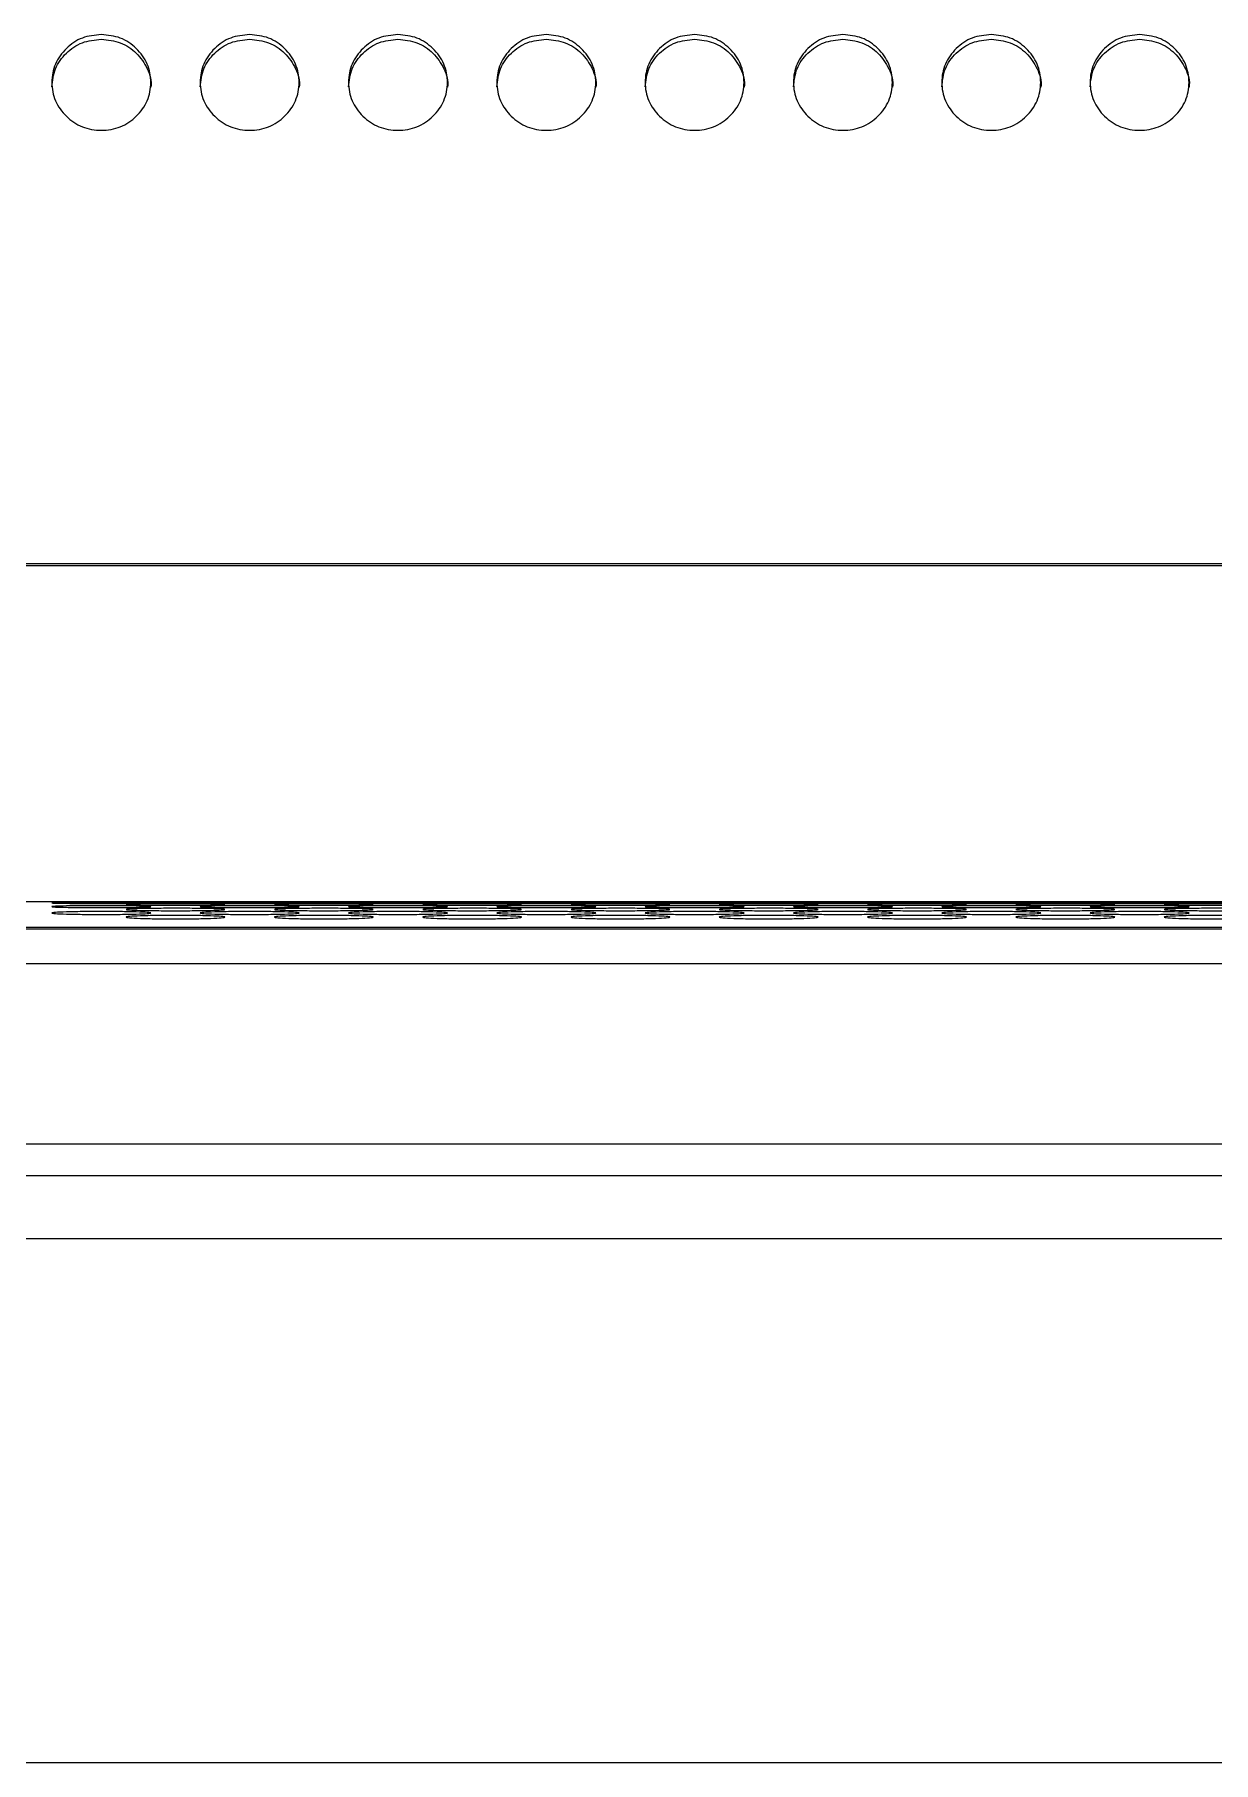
# Model space of a CAD drawing. Header units: millimetres. Extents: x 0.6 to 29.2, y 0.5 to 20.5.
# Drawn here: x 11.152 to 11.788, y 9.992 to 10.925 of the extents above; entities that cross this region are included whole.
import ezdxf

# ---------------------------------------------------------------- set-up
doc = ezdxf.new("R2010")
doc.units = ezdxf.units.MM

msp = doc.modelspace()

# ---------------------------------------------------------------- linework, layer by layer
for p, q in [((10.90135, 10.63898), (13.90135, 10.63898)), ((10.90135, 10.63796), (13.90135, 10.63796)), ((11.16875, 10.45639), (10.90135, 10.45639)), ((11.24875, 10.45639), (11.20728, 10.45639)), ((11.32875, 10.45639), (11.28728, 10.45639)), ((11.40875, 10.45639), (11.36728, 10.45639)), ((11.48875, 10.45639), (11.44728, 10.45639)), ((11.56875, 10.45639), (11.52728, 10.45639)), ((11.64876, 10.45639), (11.60728, 10.45639)), ((11.72875, 10.45639), (11.68728, 10.45639)), ((11.80875, 10.45639), (11.76728, 10.45639)), ((10.90135, 10.44286), (13.90135, 10.44286)), ((10.90135, 10.44195), (13.90135, 10.44195)), ((10.90135, 10.42316), (13.90135, 10.42316)), ((10.90135, 10.32592), (13.90135, 10.32592)), ((10.90135, 10.30873), (13.90135, 10.30873)), ((12.36802, 10.27466), (10.96802, 10.27466)), ((10.69468, 9.99199), (17.58135, 9.99199))]:
    msp.add_line(p, q)
for points, knots in [([(11.18802, 10.92451), (11.19153, 10.92416), (11.19855, 10.92346), (11.20731, 10.91733), (11.21344, 10.90891), (11.2153, 10.8987), (11.21344, 10.8885), (11.20731, 10.88002), (11.19855, 10.87408), (11.18802, 10.87227), (11.17748, 10.87407), (11.16872, 10.88001), (11.16259, 10.88851), (11.16073, 10.8987), (11.16259, 10.90891), (11.16872, 10.91733), (11.17748, 10.92348), (11.18451, 10.92417), (11.18802, 10.92451)], [0, 0, 0, 0, 0.062527, 0.124989, 0.187437, 0.249996, 0.312447, 0.375003, 0.437458, 0.500007, 0.562451, 0.625015, 0.687461, 0.750021, 0.812471, 0.875028, 0.937564, 1, 1, 1, 1]), ([(11.16135, 10.89621), (11.16171, 10.8996), (11.16243, 10.90639), (11.16877, 10.91481), (11.17747, 10.92095), (11.1845, 10.92163), (11.18802, 10.92198)], [0, 0, 0, 0, 0.249422, 0.499743, 0.750043, 1, 1, 1, 1]), ([(11.18802, 10.92198), (11.19152, 10.92163), (11.19853, 10.92093), (11.20739, 10.91479), (11.21316, 10.90642), (11.21528, 10.89949), (11.21468, 10.89617), (11.21468, 10.89616)], [0, 0, 0, 0, 0.25009, 0.499865, 0.749518, 0.999558, 1, 1, 1, 1]), ([(11.26802, 10.92451), (11.27153, 10.92416), (11.27855, 10.92346), (11.28731, 10.91733), (11.29344, 10.90891), (11.2953, 10.8987), (11.29344, 10.8885), (11.28731, 10.88002), (11.27855, 10.87408), (11.26802, 10.87227), (11.25748, 10.87407), (11.24872, 10.88001), (11.24259, 10.88851), (11.24073, 10.8987), (11.24259, 10.90891), (11.24872, 10.91733), (11.25748, 10.92348), (11.26451, 10.92417), (11.26802, 10.92451)], [0, 0, 0, 0, 0.062529, 0.124991, 0.187438, 0.249997, 0.312448, 0.375004, 0.437457, 0.500008, 0.562452, 0.625016, 0.687462, 0.750021, 0.812471, 0.875029, 0.937564, 1, 1, 1, 1]), ([(11.24135, 10.89621), (11.24171, 10.8996), (11.24243, 10.90639), (11.24877, 10.91481), (11.25747, 10.92095), (11.2645, 10.92163), (11.26802, 10.92198)], [0, 0, 0, 0, 0.249422, 0.499743, 0.750043, 1, 1, 1, 1]), ([(11.26802, 10.92198), (11.27152, 10.92163), (11.27853, 10.92093), (11.28739, 10.91479), (11.29316, 10.90642), (11.29528, 10.89949), (11.29468, 10.89617), (11.29468, 10.89616)], [0, 0, 0, 0, 0.250098, 0.499871, 0.749517, 0.999558, 1, 1, 1, 1]), ([(11.34802, 10.92451), (11.35153, 10.92416), (11.35855, 10.92346), (11.36731, 10.91733), (11.37344, 10.90891), (11.3753, 10.8987), (11.37344, 10.8885), (11.36731, 10.88002), (11.35855, 10.87408), (11.34802, 10.87227), (11.33748, 10.87407), (11.32872, 10.88002), (11.32259, 10.88851), (11.32073, 10.8987), (11.32259, 10.90891), (11.32872, 10.91733), (11.33748, 10.92348), (11.34451, 10.92417), (11.34802, 10.92451)], [0, 0, 0, 0, 0.0625293, 0.1249907, 0.1874374, 0.2499961, 0.3124482, 0.3750027, 0.4374555, 0.5000087, 0.5624527, 0.6250146, 0.68746, 0.7500196, 0.8124696, 0.875027, 0.9375641, 1, 1, 1, 1]), ([(11.32135, 10.89621), (11.32171, 10.8996), (11.32243, 10.90639), (11.32877, 10.91481), (11.33747, 10.92095), (11.3445, 10.92163), (11.34802, 10.92198)], [0, 0, 0, 0, 0.249419, 0.499738, 0.750045, 1, 1, 1, 1]), ([(11.34802, 10.92198), (11.35152, 10.92163), (11.35853, 10.92093), (11.3674, 10.91479), (11.37313, 10.90643), (11.37535, 10.89948), (11.37468, 10.89617), (11.37468, 10.89616)], [0, 0, 0, 0, 0.250097, 0.49987, 0.749516, 0.999556, 1, 1, 1, 1]), ([(11.42802, 10.92451), (11.43153, 10.92416), (11.43855, 10.92346), (11.44731, 10.91733), (11.45344, 10.90891), (11.4553, 10.8987), (11.45344, 10.8885), (11.44731, 10.88002), (11.43855, 10.87408), (11.42802, 10.87227), (11.41748, 10.87407), (11.40872, 10.88001), (11.40259, 10.88851), (11.40073, 10.8987), (11.40259, 10.90891), (11.40872, 10.91733), (11.41748, 10.92348), (11.42451, 10.92417), (11.42802, 10.92451)], [0, 0, 0, 0, 0.062527, 0.124989, 0.187436, 0.249994, 0.312446, 0.375002, 0.437455, 0.500006, 0.56245, 0.625015, 0.687459, 0.750019, 0.812469, 0.875026, 0.937562, 1, 1, 1, 1]), ([(11.40135, 10.89621), (11.40171, 10.8996), (11.40243, 10.90639), (11.40877, 10.91481), (11.41747, 10.92095), (11.4245, 10.92163), (11.42802, 10.92198)], [0, 0, 0, 0, 0.24942, 0.499738, 0.750036, 1, 1, 1, 1]), ([(11.42802, 10.92198), (11.43152, 10.92163), (11.43853, 10.92093), (11.44739, 10.91479), (11.45316, 10.90642), (11.45528, 10.89949), (11.45468, 10.89617), (11.45468, 10.89616)], [0, 0, 0, 0, 0.250091, 0.499867, 0.749515, 0.999558, 1, 1, 1, 1]), ([(11.50802, 10.92451), (11.51153, 10.92416), (11.51855, 10.92346), (11.52731, 10.91733), (11.53344, 10.90891), (11.5353, 10.8987), (11.53344, 10.8885), (11.52731, 10.88002), (11.51855, 10.87408), (11.50802, 10.87227), (11.49748, 10.87407), (11.48872, 10.88001), (11.48259, 10.88851), (11.48073, 10.8987), (11.48259, 10.90891), (11.48872, 10.91733), (11.49748, 10.92348), (11.50451, 10.92417), (11.50802, 10.92451)], [0, 0, 0, 0, 0.0625293, 0.1249908, 0.1874377, 0.2499964, 0.3124486, 0.3750031, 0.4374561, 0.5000069, 0.5624511, 0.625015, 0.6874605, 0.7500198, 0.8124694, 0.8750268, 0.937564, 1, 1, 1, 1]), ([(11.48135, 10.89621), (11.48171, 10.8996), (11.48243, 10.90639), (11.48877, 10.91481), (11.49747, 10.92095), (11.5045, 10.92163), (11.50802, 10.92198)], [0, 0, 0, 0, 0.249419, 0.499738, 0.750045, 1, 1, 1, 1]), ([(11.50802, 10.92198), (11.51152, 10.92163), (11.51853, 10.92093), (11.52739, 10.91479), (11.53313, 10.90643), (11.53535, 10.89948), (11.53468, 10.89617), (11.53468, 10.89616)], [0, 0, 0, 0, 0.250097, 0.49987, 0.749516, 0.999556, 1, 1, 1, 1]), ([(11.58802, 10.92451), (11.59153, 10.92416), (11.59855, 10.92346), (11.60731, 10.91733), (11.61344, 10.90891), (11.6153, 10.8987), (11.61344, 10.8885), (11.60731, 10.88002), (11.59855, 10.87408), (11.58802, 10.87227), (11.57748, 10.87407), (11.56872, 10.88001), (11.56259, 10.88851), (11.56073, 10.8987), (11.56259, 10.90891), (11.56872, 10.91733), (11.57748, 10.92348), (11.58451, 10.92417), (11.58802, 10.92451)], [0, 0, 0, 0, 0.062527, 0.124989, 0.187435, 0.249995, 0.312447, 0.375003, 0.437454, 0.500007, 0.562451, 0.625015, 0.687459, 0.750019, 0.812469, 0.875026, 0.937562, 1, 1, 1, 1]), ([(11.56135, 10.89621), (11.56171, 10.8996), (11.56243, 10.90639), (11.56877, 10.91481), (11.57747, 10.92095), (11.5845, 10.92163), (11.58802, 10.92198)], [0, 0, 0, 0, 0.24942, 0.499738, 0.750036, 1, 1, 1, 1]), ([(11.58802, 10.92198), (11.59152, 10.92163), (11.59853, 10.92093), (11.60739, 10.91479), (11.61313, 10.90643), (11.61535, 10.89948), (11.61468, 10.89617), (11.61468, 10.89616)], [0, 0, 0, 0, 0.2500898, 0.4998648, 0.7495124, 0.9995559, 1, 1, 1, 1]), ([(11.66802, 10.92451), (11.67153, 10.92416), (11.67855, 10.92346), (11.68731, 10.91733), (11.69344, 10.90891), (11.6953, 10.8987), (11.69344, 10.8885), (11.68731, 10.88002), (11.67855, 10.87408), (11.66802, 10.87227), (11.65748, 10.87407), (11.64872, 10.88001), (11.64259, 10.88851), (11.64073, 10.8987), (11.64259, 10.90891), (11.64872, 10.91733), (11.65748, 10.92348), (11.66451, 10.92417), (11.66802, 10.92451)], [0, 0, 0, 0, 0.062529, 0.124991, 0.187438, 0.249997, 0.312449, 0.375005, 0.437458, 0.500009, 0.562453, 0.625017, 0.687461, 0.750021, 0.812471, 0.875029, 0.937564, 1, 1, 1, 1]), ([(11.64135, 10.89621), (11.64171, 10.8996), (11.64243, 10.90639), (11.64877, 10.91481), (11.65747, 10.92095), (11.6645, 10.92163), (11.66802, 10.92198)], [0, 0, 0, 0, 0.249422, 0.499743, 0.750043, 1, 1, 1, 1]), ([(11.66802, 10.92198), (11.67152, 10.92163), (11.67853, 10.92093), (11.68739, 10.91479), (11.69313, 10.90643), (11.69535, 10.89948), (11.69468, 10.89617), (11.69468, 10.89616)], [0, 0, 0, 0, 0.250097, 0.49987, 0.749516, 0.999556, 1, 1, 1, 1]), ([(11.74802, 10.92451), (11.75153, 10.92416), (11.75855, 10.92346), (11.76731, 10.91733), (11.77344, 10.90891), (11.7753, 10.8987), (11.77344, 10.8885), (11.76731, 10.88002), (11.75855, 10.87408), (11.74802, 10.87227), (11.73748, 10.87407), (11.72872, 10.88002), (11.72259, 10.88851), (11.72073, 10.8987), (11.72259, 10.90891), (11.72872, 10.91733), (11.73748, 10.92348), (11.74451, 10.92417), (11.74802, 10.92451)], [0, 0, 0, 0, 0.062529, 0.124991, 0.187436, 0.249996, 0.312448, 0.375004, 0.437455, 0.500008, 0.562452, 0.625014, 0.68746, 0.750019, 0.812469, 0.875027, 0.937564, 1, 1, 1, 1]), ([(11.72135, 10.89621), (11.72171, 10.8996), (11.72243, 10.90639), (11.72877, 10.91481), (11.73747, 10.92095), (11.7445, 10.92163), (11.74802, 10.92198)], [0, 0, 0, 0, 0.249419, 0.499738, 0.750045, 1, 1, 1, 1]), ([(11.74802, 10.92198), (11.75152, 10.92163), (11.75853, 10.92093), (11.7674, 10.91479), (11.77313, 10.90643), (11.77535, 10.89948), (11.77468, 10.89617), (11.77468, 10.89616)], [0, 0, 0, 0, 0.250098, 0.499872, 0.749513, 0.999556, 1, 1, 1, 1]), ([(11.18802, 10.45606), (11.19152, 10.45606), (11.19855, 10.45605), (11.20731, 10.45601), (11.21344, 10.45594), (11.2153, 10.45585), (11.21344, 10.45575), (11.20731, 10.45566), (11.19855, 10.45559), (11.18801, 10.45557), (11.17748, 10.45559), (11.16872, 10.45566), (11.16259, 10.45575), (11.16073, 10.45585), (11.16259, 10.45594), (11.16872, 10.45601), (11.17748, 10.45605), (11.1845, 10.45606), (11.18802, 10.45606)], [0, 0, 0, 0, 0.062436, 0.124971, 0.187529, 0.24998, 0.312539, 0.374984, 0.437549, 0.499993, 0.562542, 0.624997, 0.687553, 0.750004, 0.812563, 0.875011, 0.937473, 1, 1, 1, 1]), ([(11.18802, 10.45436), (11.19152, 10.45436), (11.19855, 10.45434), (11.20731, 10.45423), (11.21344, 10.45407), (11.2153, 10.45387), (11.21344, 10.45366), (11.20731, 10.45348), (11.19855, 10.45335), (11.18801, 10.45331), (11.17748, 10.45335), (11.16872, 10.45348), (11.16259, 10.45366), (11.16073, 10.45387), (11.16259, 10.45407), (11.16872, 10.45423), (11.17748, 10.45434), (11.1845, 10.45436), (11.18802, 10.45436)], [0, 0, 0, 0, 0.062436, 0.124971, 0.187529, 0.24998, 0.312539, 0.374984, 0.437549, 0.499993, 0.562542, 0.624997, 0.687553, 0.750004, 0.812563, 0.875011, 0.937473, 1, 1, 1, 1]), ([(11.20728, 10.45639), (11.20715, 10.45639), (11.20509, 10.45639), (11.19835, 10.45639), (11.18801, 10.45639), (11.17769, 10.45639), (11.17094, 10.45639), (11.16889, 10.45639), (11.16875, 10.45639)], [0, 0, 0, 0, 0.016563, 0.258477, 0.499927, 0.74178, 0.983272, 1, 1, 1, 1]), ([(11.22802, 10.45637), (11.23152, 10.45637), (11.23855, 10.45636), (11.24731, 10.45635), (11.25344, 10.45633), (11.2553, 10.45629), (11.25344, 10.45625), (11.24731, 10.4562), (11.23855, 10.45617), (11.22801, 10.45616), (11.21748, 10.45617), (11.20872, 10.4562), (11.20259, 10.45625), (11.20073, 10.45629), (11.20259, 10.45633), (11.20872, 10.45635), (11.21748, 10.45636), (11.2245, 10.45637), (11.22802, 10.45637)], [0, 0, 0, 0, 0.062436, 0.124971, 0.1875286, 0.2499786, 0.312539, 0.3749817, 0.4375457, 0.4999899, 0.562543, 0.6249942, 0.68755, 0.750002, 0.8125613, 0.8750067, 0.9374683, 1, 1, 1, 1]), ([(11.22802, 10.45539), (11.23152, 10.45539), (11.23855, 10.45538), (11.24731, 10.4553), (11.25344, 10.45519), (11.2553, 10.45504), (11.25344, 10.45489), (11.24731, 10.45475), (11.23855, 10.45465), (11.22801, 10.45462), (11.21748, 10.45465), (11.20872, 10.45475), (11.20259, 10.45489), (11.20073, 10.45504), (11.20259, 10.45519), (11.20872, 10.4553), (11.21748, 10.45538), (11.2245, 10.45539), (11.22802, 10.45539)], [0, 0, 0, 0, 0.062436, 0.124971, 0.187528, 0.249979, 0.312539, 0.374982, 0.437546, 0.49999, 0.562543, 0.624994, 0.68755, 0.750002, 0.812561, 0.875007, 0.937468, 1, 1, 1, 1]), ([(11.26802, 10.45606), (11.27152, 10.45606), (11.27855, 10.45605), (11.28731, 10.45601), (11.29344, 10.45594), (11.2953, 10.45585), (11.29344, 10.45575), (11.28731, 10.45566), (11.27855, 10.45559), (11.26801, 10.45557), (11.25748, 10.45559), (11.24872, 10.45566), (11.24259, 10.45575), (11.24073, 10.45585), (11.24259, 10.45594), (11.24872, 10.45601), (11.25748, 10.45605), (11.2645, 10.45606), (11.26802, 10.45606)], [0, 0, 0, 0, 0.062438, 0.124974, 0.187531, 0.249981, 0.312541, 0.374985, 0.437549, 0.499991, 0.562544, 0.625, 0.687553, 0.750005, 0.812563, 0.875011, 0.937473, 1, 1, 1, 1]), ([(11.26802, 10.45436), (11.27152, 10.45436), (11.27855, 10.45434), (11.28731, 10.45423), (11.29344, 10.45407), (11.2953, 10.45387), (11.29344, 10.45366), (11.28731, 10.45348), (11.27855, 10.45335), (11.26801, 10.45331), (11.25748, 10.45335), (11.24872, 10.45348), (11.24259, 10.45366), (11.24073, 10.45387), (11.24259, 10.45407), (11.24872, 10.45423), (11.25748, 10.45434), (11.2645, 10.45436), (11.26802, 10.45436)], [0, 0, 0, 0, 0.062438, 0.124973, 0.187531, 0.249981, 0.312541, 0.374985, 0.437549, 0.499991, 0.562544, 0.624999, 0.687552, 0.750005, 0.812563, 0.875011, 0.937473, 1, 1, 1, 1]), ([(11.28728, 10.45639), (11.28715, 10.45639), (11.28509, 10.45639), (11.27835, 10.45639), (11.26801, 10.45639), (11.25769, 10.45639), (11.25094, 10.45639), (11.24889, 10.45639), (11.24875, 10.45639)], [0, 0, 0, 0, 0.016563, 0.258475, 0.499913, 0.741782, 0.983273, 1, 1, 1, 1]), ([(11.30802, 10.45637), (11.31152, 10.45637), (11.31855, 10.45636), (11.32731, 10.45635), (11.33344, 10.45633), (11.3353, 10.45629), (11.33344, 10.45625), (11.32731, 10.4562), (11.31855, 10.45617), (11.30801, 10.45616), (11.29748, 10.45617), (11.28872, 10.4562), (11.28259, 10.45625), (11.28073, 10.45629), (11.28259, 10.45633), (11.28872, 10.45635), (11.29748, 10.45636), (11.3045, 10.45637), (11.30802, 10.45637)], [0, 0, 0, 0, 0.062436, 0.124973, 0.18753, 0.24998, 0.312539, 0.374985, 0.437549, 0.499993, 0.562543, 0.624997, 0.687552, 0.750004, 0.812562, 0.875009, 0.937471, 1, 1, 1, 1]), ([(11.30802, 10.45539), (11.31152, 10.45539), (11.31855, 10.45538), (11.32731, 10.4553), (11.33344, 10.45519), (11.3353, 10.45504), (11.33344, 10.45489), (11.32731, 10.45475), (11.31855, 10.45465), (11.30801, 10.45462), (11.29748, 10.45465), (11.28872, 10.45475), (11.28259, 10.45489), (11.28073, 10.45504), (11.28259, 10.45519), (11.28872, 10.4553), (11.29748, 10.45538), (11.3045, 10.45539), (11.30802, 10.45539)], [0, 0, 0, 0, 0.0624359, 0.1249729, 0.1875302, 0.2499802, 0.3125393, 0.3749847, 0.4375485, 0.4999926, 0.5625434, 0.6249965, 0.6875522, 0.7500038, 0.8125624, 0.8750092, 0.9374707, 1, 1, 1, 1]), ([(11.34802, 10.45606), (11.35152, 10.45606), (11.35855, 10.45605), (11.36731, 10.45601), (11.37344, 10.45594), (11.3753, 10.45585), (11.37344, 10.45575), (11.36731, 10.45566), (11.35855, 10.45559), (11.34801, 10.45557), (11.33748, 10.45559), (11.32872, 10.45566), (11.32259, 10.45575), (11.32073, 10.45585), (11.32259, 10.45594), (11.32872, 10.45601), (11.33748, 10.45605), (11.3445, 10.45606), (11.34802, 10.45606)], [0, 0, 0, 0, 0.062436, 0.124973, 0.18753, 0.249981, 0.312541, 0.374986, 0.437548, 0.499992, 0.562546, 0.624997, 0.687552, 0.750005, 0.812564, 0.875009, 0.937473, 1, 1, 1, 1]), ([(11.34802, 10.45436), (11.35152, 10.45436), (11.35855, 10.45434), (11.36731, 10.45423), (11.37344, 10.45407), (11.3753, 10.45387), (11.37344, 10.45366), (11.36731, 10.45348), (11.35855, 10.45335), (11.34801, 10.45331), (11.33748, 10.45335), (11.32872, 10.45348), (11.32259, 10.45366), (11.32073, 10.45387), (11.32259, 10.45407), (11.32872, 10.45423), (11.33748, 10.45434), (11.3445, 10.45436), (11.34802, 10.45436)], [0, 0, 0, 0, 0.062436, 0.124973, 0.187531, 0.249981, 0.312541, 0.374986, 0.437548, 0.499992, 0.562546, 0.624996, 0.687552, 0.750005, 0.812564, 0.875009, 0.937473, 1, 1, 1, 1]), ([(11.36728, 10.45639), (11.36715, 10.45639), (11.36509, 10.45639), (11.35835, 10.45639), (11.34801, 10.45639), (11.33769, 10.45639), (11.33094, 10.45639), (11.32889, 10.45639), (11.32875, 10.45639)], [0, 0, 0, 0, 0.016563, 0.258469, 0.499919, 0.74179, 0.983267, 1, 1, 1, 1]), ([(11.38802, 10.45637), (11.39152, 10.45637), (11.39855, 10.45636), (11.40731, 10.45635), (11.41344, 10.45633), (11.4153, 10.45629), (11.41344, 10.45625), (11.40731, 10.4562), (11.39855, 10.45617), (11.38801, 10.45616), (11.37748, 10.45617), (11.36872, 10.4562), (11.36259, 10.45625), (11.36073, 10.45629), (11.36259, 10.45633), (11.36872, 10.45635), (11.37748, 10.45636), (11.3845, 10.45637), (11.38802, 10.45637)], [0, 0, 0, 0, 0.062438, 0.124974, 0.187531, 0.249981, 0.312541, 0.374985, 0.43755, 0.499994, 0.562545, 0.624998, 0.687554, 0.750005, 0.812564, 0.875011, 0.937473, 1, 1, 1, 1]), ([(11.38802, 10.45539), (11.39152, 10.45539), (11.39855, 10.45538), (11.40731, 10.4553), (11.41344, 10.45519), (11.4153, 10.45504), (11.41344, 10.45489), (11.40731, 10.45475), (11.39855, 10.45465), (11.38801, 10.45462), (11.37748, 10.45465), (11.36872, 10.45475), (11.36259, 10.45489), (11.36073, 10.45504), (11.36259, 10.45519), (11.36872, 10.4553), (11.37748, 10.45538), (11.3845, 10.45539), (11.38802, 10.45539)], [0, 0, 0, 0, 0.062438, 0.124974, 0.187531, 0.249982, 0.312541, 0.374986, 0.43755, 0.499994, 0.562545, 0.624998, 0.687554, 0.750005, 0.812564, 0.875011, 0.937473, 1, 1, 1, 1]), ([(11.42802, 10.45606), (11.43152, 10.45606), (11.43855, 10.45605), (11.44731, 10.45601), (11.45344, 10.45594), (11.4553, 10.45585), (11.45344, 10.45575), (11.44731, 10.45566), (11.43855, 10.45559), (11.42801, 10.45557), (11.41748, 10.45559), (11.40872, 10.45566), (11.40259, 10.45575), (11.40073, 10.45585), (11.40259, 10.45594), (11.40872, 10.45601), (11.41748, 10.45605), (11.4245, 10.45606), (11.42802, 10.45606)], [0, 0, 0, 0, 0.062436, 0.124971, 0.187529, 0.249979, 0.312539, 0.374983, 0.437547, 0.499991, 0.562542, 0.624996, 0.687551, 0.750003, 0.812562, 0.875009, 0.937471, 1, 1, 1, 1]), ([(11.42802, 10.45436), (11.43152, 10.45436), (11.43855, 10.45434), (11.44731, 10.45423), (11.45344, 10.45407), (11.4553, 10.45387), (11.45344, 10.45366), (11.44731, 10.45348), (11.43855, 10.45335), (11.42801, 10.45331), (11.41748, 10.45335), (11.40872, 10.45348), (11.40259, 10.45366), (11.40073, 10.45387), (11.40259, 10.45407), (11.40872, 10.45423), (11.41748, 10.45434), (11.4245, 10.45436), (11.42802, 10.45436)], [0, 0, 0, 0, 0.062436, 0.124971, 0.187529, 0.249979, 0.312539, 0.374983, 0.437547, 0.499991, 0.562542, 0.624995, 0.687551, 0.750003, 0.812562, 0.875009, 0.937471, 1, 1, 1, 1]), ([(11.44728, 10.45639), (11.44715, 10.45639), (11.44509, 10.45639), (11.43835, 10.45639), (11.42801, 10.45639), (11.41769, 10.45639), (11.41094, 10.45639), (11.40889, 10.45639), (11.40875, 10.45639)], [0, 0, 0, 0, 0.016563, 0.258477, 0.499926, 0.741788, 0.983272, 1, 1, 1, 1]), ([(11.46802, 10.45637), (11.47152, 10.45637), (11.47855, 10.45636), (11.48731, 10.45635), (11.49344, 10.45633), (11.4953, 10.45629), (11.49344, 10.45625), (11.48731, 10.4562), (11.47855, 10.45617), (11.46801, 10.45616), (11.45748, 10.45617), (11.44872, 10.4562), (11.44259, 10.45625), (11.44073, 10.45629), (11.44259, 10.45633), (11.44872, 10.45635), (11.45748, 10.45636), (11.4645, 10.45637), (11.46802, 10.45637)], [0, 0, 0, 0, 0.062436, 0.124973, 0.187531, 0.24998, 0.31254, 0.374985, 0.437549, 0.499991, 0.562544, 0.624997, 0.687551, 0.750003, 0.812562, 0.875009, 0.937471, 1, 1, 1, 1]), ([(11.46802, 10.45539), (11.47152, 10.45539), (11.47855, 10.45538), (11.48731, 10.4553), (11.49344, 10.45519), (11.4953, 10.45504), (11.49344, 10.45489), (11.48731, 10.45475), (11.47855, 10.45465), (11.46801, 10.45462), (11.45748, 10.45465), (11.44872, 10.45475), (11.44259, 10.45489), (11.44073, 10.45504), (11.44259, 10.45519), (11.44872, 10.4553), (11.45748, 10.45538), (11.4645, 10.45539), (11.46802, 10.45539)], [0, 0, 0, 0, 0.062436, 0.124973, 0.18753, 0.24998, 0.31254, 0.374985, 0.437549, 0.499991, 0.562544, 0.624997, 0.687552, 0.750004, 0.812562, 0.875009, 0.937471, 1, 1, 1, 1]), ([(11.50802, 10.45606), (11.51152, 10.45606), (11.51855, 10.45605), (11.52731, 10.45601), (11.53344, 10.45594), (11.5353, 10.45585), (11.53344, 10.45575), (11.52731, 10.45566), (11.51855, 10.45559), (11.50801, 10.45557), (11.49748, 10.45559), (11.48872, 10.45566), (11.48259, 10.45575), (11.48073, 10.45585), (11.48259, 10.45594), (11.48872, 10.45601), (11.49748, 10.45605), (11.5045, 10.45606), (11.50802, 10.45606)], [0, 0, 0, 0, 0.062438, 0.124973, 0.187531, 0.249981, 0.312541, 0.374985, 0.437549, 0.499993, 0.562546, 0.624998, 0.687553, 0.750005, 0.812564, 0.875011, 0.937473, 1, 1, 1, 1]), ([(11.50802, 10.45436), (11.51152, 10.45436), (11.51855, 10.45434), (11.52731, 10.45423), (11.53344, 10.45407), (11.5353, 10.45387), (11.53344, 10.45366), (11.52731, 10.45348), (11.51855, 10.45335), (11.50801, 10.45331), (11.49748, 10.45335), (11.48872, 10.45348), (11.48259, 10.45366), (11.48073, 10.45387), (11.48259, 10.45407), (11.48872, 10.45423), (11.49748, 10.45434), (11.5045, 10.45436), (11.50802, 10.45436)], [0, 0, 0, 0, 0.062438, 0.124973, 0.187531, 0.249981, 0.312541, 0.374985, 0.437549, 0.499993, 0.562546, 0.624997, 0.687553, 0.750005, 0.812565, 0.875011, 0.937473, 1, 1, 1, 1]), ([(11.52728, 10.45639), (11.52715, 10.45639), (11.52509, 10.45639), (11.51835, 10.45639), (11.50801, 10.45639), (11.49769, 10.45639), (11.49094, 10.45639), (11.48889, 10.45639), (11.48875, 10.45639)], [0, 0, 0, 0, 0.016563, 0.258475, 0.499923, 0.741792, 0.983267, 1, 1, 1, 1]), ([(11.54802, 10.45637), (11.55152, 10.45637), (11.55855, 10.45636), (11.56731, 10.45635), (11.57344, 10.45633), (11.5753, 10.45629), (11.57344, 10.45625), (11.56731, 10.4562), (11.55855, 10.45617), (11.54801, 10.45616), (11.53748, 10.45617), (11.52872, 10.4562), (11.52259, 10.45625), (11.52073, 10.45629), (11.52259, 10.45633), (11.52872, 10.45635), (11.53748, 10.45636), (11.5445, 10.45637), (11.54802, 10.45637)], [0, 0, 0, 0, 0.062436, 0.124971, 0.187529, 0.249979, 0.312539, 0.374983, 0.437547, 0.499991, 0.562542, 0.624996, 0.687551, 0.750003, 0.812562, 0.875009, 0.937471, 1, 1, 1, 1]), ([(11.54802, 10.45539), (11.55152, 10.45539), (11.55855, 10.45538), (11.56731, 10.4553), (11.57344, 10.45519), (11.5753, 10.45504), (11.57344, 10.45489), (11.56731, 10.45475), (11.55855, 10.45465), (11.54801, 10.45462), (11.53748, 10.45465), (11.52872, 10.45475), (11.52259, 10.45489), (11.52073, 10.45504), (11.52259, 10.45519), (11.52872, 10.4553), (11.53748, 10.45538), (11.5445, 10.45539), (11.54802, 10.45539)], [0, 0, 0, 0, 0.062436, 0.124971, 0.187529, 0.249979, 0.312539, 0.374983, 0.437547, 0.499991, 0.562542, 0.624996, 0.687551, 0.750003, 0.812562, 0.875009, 0.937471, 1, 1, 1, 1]), ([(11.58802, 10.45606), (11.59152, 10.45606), (11.59855, 10.45605), (11.60731, 10.45601), (11.61344, 10.45594), (11.6153, 10.45585), (11.61344, 10.45575), (11.60731, 10.45566), (11.59855, 10.45559), (11.58801, 10.45557), (11.57748, 10.45559), (11.56872, 10.45566), (11.56259, 10.45575), (11.56073, 10.45585), (11.56259, 10.45594), (11.56872, 10.45601), (11.57748, 10.45605), (11.5845, 10.45606), (11.58802, 10.45606)], [0, 0, 0, 0, 0.062436, 0.124973, 0.18753, 0.24998, 0.31254, 0.374985, 0.437549, 0.499993, 0.562544, 0.624997, 0.687551, 0.750003, 0.812562, 0.875009, 0.937471, 1, 1, 1, 1]), ([(11.58802, 10.45436), (11.59152, 10.45436), (11.59855, 10.45434), (11.60731, 10.45423), (11.61344, 10.45407), (11.6153, 10.45387), (11.61344, 10.45366), (11.60731, 10.45348), (11.59855, 10.45335), (11.58801, 10.45331), (11.57748, 10.45335), (11.56872, 10.45348), (11.56259, 10.45366), (11.56073, 10.45387), (11.56259, 10.45407), (11.56872, 10.45423), (11.57748, 10.45434), (11.5845, 10.45436), (11.58802, 10.45436)], [0, 0, 0, 0, 0.062436, 0.124973, 0.18753, 0.24998, 0.31254, 0.374985, 0.437549, 0.499993, 0.562544, 0.624997, 0.687551, 0.750003, 0.812562, 0.875009, 0.937471, 1, 1, 1, 1]), ([(11.60728, 10.45639), (11.60715, 10.45639), (11.60509, 10.45639), (11.59835, 10.45639), (11.58801, 10.45639), (11.57769, 10.45639), (11.57094, 10.45639), (11.56889, 10.45639), (11.56875, 10.45639)], [0, 0, 0, 0, 0.016563, 0.258477, 0.499926, 0.741788, 0.983272, 1, 1, 1, 1]), ([(11.62802, 10.45637), (11.63152, 10.45637), (11.63855, 10.45636), (11.64731, 10.45635), (11.65344, 10.45633), (11.6553, 10.45629), (11.65344, 10.45625), (11.64731, 10.4562), (11.63855, 10.45617), (11.62801, 10.45616), (11.61748, 10.45617), (11.60872, 10.4562), (11.60259, 10.45625), (11.60073, 10.45629), (11.60259, 10.45633), (11.60872, 10.45635), (11.61748, 10.45636), (11.6245, 10.45637), (11.62802, 10.45637)], [0, 0, 0, 0, 0.062436, 0.124973, 0.187531, 0.249981, 0.312541, 0.374986, 0.437548, 0.499992, 0.562546, 0.624997, 0.687553, 0.750005, 0.812564, 0.875009, 0.937473, 1, 1, 1, 1]), ([(11.62802, 10.45539), (11.63152, 10.45539), (11.63855, 10.45538), (11.64731, 10.4553), (11.65344, 10.45519), (11.6553, 10.45504), (11.65344, 10.45489), (11.64731, 10.45475), (11.63855, 10.45465), (11.62801, 10.45462), (11.61748, 10.45465), (11.60872, 10.45475), (11.60259, 10.45489), (11.60073, 10.45504), (11.60259, 10.45519), (11.60872, 10.4553), (11.61748, 10.45538), (11.6245, 10.45539), (11.62802, 10.45539)], [0, 0, 0, 0, 0.062436, 0.124973, 0.18753, 0.249981, 0.312541, 0.374986, 0.437548, 0.499992, 0.562545, 0.624997, 0.687553, 0.750005, 0.812564, 0.875009, 0.937473, 1, 1, 1, 1]), ([(11.66802, 10.45606), (11.67152, 10.45606), (11.67855, 10.45605), (11.68731, 10.45601), (11.69344, 10.45594), (11.6953, 10.45585), (11.69344, 10.45575), (11.68731, 10.45566), (11.67855, 10.45559), (11.66801, 10.45557), (11.65748, 10.45559), (11.64872, 10.45566), (11.64259, 10.45575), (11.64073, 10.45585), (11.64259, 10.45594), (11.64872, 10.45601), (11.65748, 10.45605), (11.6645, 10.45606), (11.66802, 10.45606)], [0, 0, 0, 0, 0.062438, 0.124974, 0.187531, 0.249982, 0.312541, 0.374985, 0.43755, 0.499994, 0.562545, 0.624998, 0.687554, 0.750005, 0.812564, 0.875011, 0.937473, 1, 1, 1, 1]), ([(11.66802, 10.45436), (11.67152, 10.45436), (11.67855, 10.45434), (11.68731, 10.45423), (11.69344, 10.45407), (11.6953, 10.45387), (11.69344, 10.45366), (11.68731, 10.45348), (11.67855, 10.45335), (11.66801, 10.45331), (11.65748, 10.45335), (11.64872, 10.45348), (11.64259, 10.45366), (11.64073, 10.45387), (11.64259, 10.45407), (11.64872, 10.45423), (11.65748, 10.45434), (11.6645, 10.45436), (11.66802, 10.45436)], [0, 0, 0, 0, 0.062438, 0.124974, 0.187531, 0.249982, 0.312541, 0.374985, 0.43755, 0.499994, 0.562545, 0.624998, 0.687554, 0.750005, 0.812564, 0.875011, 0.937473, 1, 1, 1, 1]), ([(11.68728, 10.45639), (11.68715, 10.45639), (11.68509, 10.45639), (11.67835, 10.45639), (11.66801, 10.45639), (11.65769, 10.45639), (11.65094, 10.45639), (11.64889, 10.45639), (11.64876, 10.45639)], [0, 0, 0, 0, 0.016563, 0.258477, 0.499926, 0.741788, 0.983272, 1, 1, 1, 1]), ([(11.70802, 10.45637), (11.71152, 10.45637), (11.71855, 10.45636), (11.72731, 10.45635), (11.73344, 10.45633), (11.7353, 10.45629), (11.73344, 10.45625), (11.72731, 10.4562), (11.71855, 10.45617), (11.70801, 10.45616), (11.69748, 10.45617), (11.68872, 10.4562), (11.68259, 10.45625), (11.68073, 10.45629), (11.68259, 10.45633), (11.68872, 10.45635), (11.69748, 10.45636), (11.7045, 10.45637), (11.70802, 10.45637)], [0, 0, 0, 0, 0.062436, 0.124971, 0.18753, 0.24998, 0.31254, 0.374984, 0.437548, 0.499992, 0.562543, 0.624996, 0.687552, 0.750003, 0.812562, 0.875009, 0.937471, 1, 1, 1, 1]), ([(11.70802, 10.45539), (11.71152, 10.45539), (11.71855, 10.45538), (11.72731, 10.4553), (11.73344, 10.45519), (11.7353, 10.45504), (11.73344, 10.45489), (11.72731, 10.45475), (11.71855, 10.45465), (11.70801, 10.45462), (11.69748, 10.45465), (11.68872, 10.45475), (11.68259, 10.45489), (11.68073, 10.45504), (11.68259, 10.45519), (11.68872, 10.4553), (11.69748, 10.45538), (11.7045, 10.45539), (11.70802, 10.45539)], [0, 0, 0, 0, 0.062436, 0.124971, 0.18753, 0.24998, 0.31254, 0.374984, 0.437548, 0.499992, 0.562543, 0.624996, 0.687552, 0.750003, 0.812562, 0.875009, 0.937471, 1, 1, 1, 1]), ([(11.74802, 10.45606), (11.75152, 10.45606), (11.75855, 10.45605), (11.76731, 10.45601), (11.77344, 10.45594), (11.7753, 10.45585), (11.77344, 10.45575), (11.76731, 10.45566), (11.75855, 10.45559), (11.74801, 10.45557), (11.73748, 10.45559), (11.72872, 10.45566), (11.72259, 10.45575), (11.72073, 10.45585), (11.72259, 10.45594), (11.72872, 10.45601), (11.73748, 10.45605), (11.7445, 10.45606), (11.74802, 10.45606)], [0, 0, 0, 0, 0.062436, 0.1249731, 0.1875304, 0.2499809, 0.3125406, 0.3749859, 0.437548, 0.4999921, 0.5625454, 0.6249965, 0.6875522, 0.7500043, 0.8125635, 0.8750091, 0.9374707, 1, 1, 1, 1]), ([(11.74802, 10.45436), (11.75152, 10.45436), (11.75855, 10.45434), (11.76731, 10.45423), (11.77344, 10.45407), (11.7753, 10.45387), (11.77344, 10.45366), (11.76731, 10.45348), (11.75855, 10.45335), (11.74801, 10.45331), (11.73748, 10.45335), (11.72872, 10.45348), (11.72259, 10.45366), (11.72073, 10.45387), (11.72259, 10.45407), (11.72872, 10.45423), (11.73748, 10.45434), (11.7445, 10.45436), (11.74802, 10.45436)], [0, 0, 0, 0, 0.062436, 0.124973, 0.187531, 0.249981, 0.312541, 0.374986, 0.437548, 0.499992, 0.562545, 0.624996, 0.687552, 0.750004, 0.812564, 0.875009, 0.937471, 1, 1, 1, 1]), ([(11.76728, 10.45639), (11.76715, 10.45639), (11.76509, 10.45639), (11.75835, 10.45639), (11.74801, 10.45639), (11.73769, 10.45639), (11.73094, 10.45639), (11.72889, 10.45639), (11.72875, 10.45639)], [0, 0, 0, 0, 0.016563, 0.258469, 0.499919, 0.74179, 0.983267, 1, 1, 1, 1]), ([(11.78802, 10.45637), (11.79152, 10.45637), (11.79855, 10.45636), (11.80731, 10.45635), (11.81344, 10.45633), (11.8153, 10.45629), (11.81344, 10.45625), (11.80731, 10.4562), (11.79855, 10.45617), (11.78801, 10.45616), (11.77748, 10.45617), (11.76872, 10.4562), (11.76259, 10.45625), (11.76073, 10.45629), (11.76259, 10.45633), (11.76872, 10.45635), (11.77748, 10.45636), (11.7845, 10.45637), (11.78802, 10.45637)], [0, 0, 0, 0, 0.0624384, 0.1249734, 0.187531, 0.2499811, 0.312541, 0.3749851, 0.4375492, 0.4999933, 0.5625442, 0.6249974, 0.6875532, 0.7500052, 0.8125645, 0.8750113, 0.937473, 1, 1, 1, 1]), ([(11.78802, 10.45539), (11.79152, 10.45539), (11.79855, 10.45538), (11.80731, 10.4553), (11.81344, 10.45519), (11.8153, 10.45504), (11.81344, 10.45489), (11.80731, 10.45475), (11.79855, 10.45465), (11.78801, 10.45462), (11.77748, 10.45465), (11.76872, 10.45475), (11.76259, 10.45489), (11.76073, 10.45504), (11.76259, 10.45519), (11.76872, 10.4553), (11.77748, 10.45538), (11.7845, 10.45539), (11.78802, 10.45539)], [0, 0, 0, 0, 0.062438, 0.124973, 0.187531, 0.249981, 0.312541, 0.374985, 0.437549, 0.499993, 0.562544, 0.624997, 0.687553, 0.750005, 0.812564, 0.875011, 0.937473, 1, 1, 1, 1]), ([(11.18802, 10.45122), (11.19152, 10.45121), (11.19855, 10.45119), (11.20731, 10.45101), (11.21344, 10.45076), (11.2153, 10.45045), (11.21344, 10.45013), (11.20731, 10.44986), (11.19855, 10.44967), (11.18801, 10.44961), (11.17748, 10.44967), (11.16872, 10.44986), (11.16259, 10.45013), (11.16073, 10.45045), (11.16259, 10.45076), (11.16872, 10.45101), (11.17748, 10.45119), (11.1845, 10.45121), (11.18802, 10.45122)], [0, 0, 0, 0, 0.0624362, 0.1249715, 0.187529, 0.2499793, 0.312539, 0.3749845, 0.4375487, 0.499993, 0.5625417, 0.6249968, 0.6875527, 0.7500043, 0.812563, 0.8750112, 0.9374728, 1, 1, 1, 1]), ([(11.22802, 10.45297), (11.23152, 10.45297), (11.23855, 10.45295), (11.24731, 10.4528), (11.25344, 10.4526), (11.2553, 10.45234), (11.25344, 10.45208), (11.24731, 10.45185), (11.23855, 10.45169), (11.22801, 10.45164), (11.21748, 10.45169), (11.20872, 10.45185), (11.20259, 10.45208), (11.20073, 10.45234), (11.20259, 10.4526), (11.20872, 10.4528), (11.21748, 10.45295), (11.2245, 10.45296), (11.22802, 10.45297)], [0, 0, 0, 0, 0.062436, 0.124971, 0.187529, 0.249979, 0.312539, 0.374982, 0.437546, 0.49999, 0.562543, 0.624994, 0.68755, 0.750002, 0.812561, 0.875007, 0.937468, 1, 1, 1, 1]), ([(11.22802, 10.44911), (11.23152, 10.4491), (11.23855, 10.44908), (11.24731, 10.44887), (11.25344, 10.44857), (11.2553, 10.44821), (11.25344, 10.44783), (11.24731, 10.44751), (11.23855, 10.44729), (11.22801, 10.44722), (11.21748, 10.44729), (11.20872, 10.44751), (11.20259, 10.44783), (11.20073, 10.44821), (11.20259, 10.44857), (11.20872, 10.44887), (11.21748, 10.44908), (11.2245, 10.4491), (11.22802, 10.44911)], [0, 0, 0, 0, 0.062436, 0.124971, 0.187528, 0.249979, 0.312539, 0.374982, 0.437546, 0.49999, 0.562543, 0.624994, 0.68755, 0.750002, 0.812561, 0.875007, 0.937468, 1, 1, 1, 1]), ([(11.26802, 10.45122), (11.27152, 10.45121), (11.27855, 10.45119), (11.28731, 10.45101), (11.29344, 10.45076), (11.2953, 10.45045), (11.29344, 10.45013), (11.28731, 10.44986), (11.27855, 10.44967), (11.26801, 10.44961), (11.25748, 10.44967), (11.24872, 10.44986), (11.24259, 10.45013), (11.24073, 10.45045), (11.24259, 10.45076), (11.24872, 10.45101), (11.25748, 10.45119), (11.2645, 10.45121), (11.26802, 10.45122)], [0, 0, 0, 0, 0.062438, 0.124974, 0.187531, 0.249981, 0.312541, 0.374985, 0.437549, 0.499991, 0.562544, 0.624999, 0.687552, 0.750005, 0.812563, 0.875011, 0.937473, 1, 1, 1, 1]), ([(11.30802, 10.45297), (11.31152, 10.45297), (11.31855, 10.45295), (11.32731, 10.4528), (11.33344, 10.4526), (11.3353, 10.45234), (11.33344, 10.45208), (11.32731, 10.45185), (11.31855, 10.45169), (11.30801, 10.45164), (11.29748, 10.45169), (11.28872, 10.45185), (11.28259, 10.45208), (11.28073, 10.45234), (11.28259, 10.4526), (11.28872, 10.4528), (11.29748, 10.45295), (11.3045, 10.45296), (11.30802, 10.45297)], [0, 0, 0, 0, 0.062436, 0.124973, 0.18753, 0.24998, 0.312539, 0.374985, 0.437549, 0.499993, 0.562543, 0.624997, 0.687552, 0.750004, 0.812562, 0.875009, 0.937471, 1, 1, 1, 1]), ([(11.30802, 10.44911), (11.31152, 10.4491), (11.31855, 10.44908), (11.32731, 10.44887), (11.33344, 10.44857), (11.3353, 10.44821), (11.33344, 10.44783), (11.32731, 10.44751), (11.31855, 10.44729), (11.30801, 10.44722), (11.29748, 10.44729), (11.28872, 10.44751), (11.28259, 10.44783), (11.28073, 10.44821), (11.28259, 10.44857), (11.28872, 10.44887), (11.29748, 10.44908), (11.3045, 10.4491), (11.30802, 10.44911)], [0, 0, 0, 0, 0.062436, 0.1249729, 0.1875303, 0.24998, 0.3125393, 0.3749846, 0.4375487, 0.4999927, 0.5625436, 0.6249966, 0.6875524, 0.750004, 0.8125624, 0.8750092, 0.9374706, 1, 1, 1, 1]), ([(11.34802, 10.45122), (11.35152, 10.45121), (11.35855, 10.45119), (11.36731, 10.45101), (11.37344, 10.45076), (11.3753, 10.45045), (11.37344, 10.45013), (11.36731, 10.44986), (11.35855, 10.44967), (11.34801, 10.44961), (11.33748, 10.44967), (11.32872, 10.44986), (11.32259, 10.45013), (11.32073, 10.45045), (11.32259, 10.45076), (11.32872, 10.45101), (11.33748, 10.45119), (11.3445, 10.45121), (11.34802, 10.45122)], [0, 0, 0, 0, 0.062436, 0.124973, 0.187531, 0.249981, 0.312541, 0.374986, 0.437548, 0.499992, 0.562546, 0.624997, 0.687552, 0.750005, 0.812564, 0.87501, 0.937473, 1, 1, 1, 1]), ([(11.38802, 10.45297), (11.39152, 10.45297), (11.39855, 10.45295), (11.40731, 10.4528), (11.41344, 10.4526), (11.4153, 10.45234), (11.41344, 10.45208), (11.40731, 10.45185), (11.39855, 10.45169), (11.38801, 10.45164), (11.37748, 10.45169), (11.36872, 10.45185), (11.36259, 10.45208), (11.36073, 10.45234), (11.36259, 10.4526), (11.36872, 10.4528), (11.37748, 10.45295), (11.3845, 10.45296), (11.38802, 10.45297)], [0, 0, 0, 0, 0.0624384, 0.1249736, 0.1875311, 0.2499817, 0.3125413, 0.3749854, 0.4375496, 0.4999938, 0.5625446, 0.624998, 0.6875539, 0.7500054, 0.8125642, 0.8750111, 0.9374729, 1, 1, 1, 1]), ([(11.38802, 10.44911), (11.39152, 10.4491), (11.39855, 10.44908), (11.40731, 10.44887), (11.41344, 10.44857), (11.4153, 10.44821), (11.41344, 10.44783), (11.40731, 10.44751), (11.39855, 10.44729), (11.38801, 10.44722), (11.37748, 10.44729), (11.36872, 10.44751), (11.36259, 10.44783), (11.36073, 10.44821), (11.36259, 10.44857), (11.36872, 10.44887), (11.37748, 10.44908), (11.3845, 10.4491), (11.38802, 10.44911)], [0, 0, 0, 0, 0.062439, 0.124974, 0.187531, 0.249981, 0.312541, 0.374985, 0.43755, 0.499994, 0.562545, 0.624998, 0.687554, 0.750006, 0.812564, 0.875011, 0.937473, 1, 1, 1, 1]), ([(11.42802, 10.45122), (11.43152, 10.45121), (11.43855, 10.45119), (11.44731, 10.45101), (11.45344, 10.45076), (11.4553, 10.45045), (11.45344, 10.45013), (11.44731, 10.44986), (11.43855, 10.44967), (11.42801, 10.44961), (11.41748, 10.44967), (11.40872, 10.44986), (11.40259, 10.45013), (11.40073, 10.45045), (11.40259, 10.45076), (11.40872, 10.45101), (11.41748, 10.45119), (11.4245, 10.45121), (11.42802, 10.45122)], [0, 0, 0, 0, 0.0624362, 0.1249713, 0.1875288, 0.2499789, 0.312539, 0.3749831, 0.4375472, 0.4999914, 0.5625424, 0.6249954, 0.6875512, 0.7500032, 0.8125622, 0.8750091, 0.9374705, 1, 1, 1, 1]), ([(11.46802, 10.45297), (11.47152, 10.45297), (11.47855, 10.45295), (11.48731, 10.4528), (11.49344, 10.4526), (11.4953, 10.45234), (11.49344, 10.45208), (11.48731, 10.45185), (11.47855, 10.45169), (11.46801, 10.45164), (11.45748, 10.45169), (11.44872, 10.45185), (11.44259, 10.45208), (11.44073, 10.45234), (11.44259, 10.4526), (11.44872, 10.4528), (11.45748, 10.45295), (11.4645, 10.45296), (11.46802, 10.45297)], [0, 0, 0, 0, 0.062436, 0.124973, 0.18753, 0.24998, 0.31254, 0.374985, 0.437549, 0.499991, 0.562544, 0.624997, 0.687552, 0.750003, 0.812562, 0.875009, 0.937471, 1, 1, 1, 1]), ([(11.46802, 10.44911), (11.47152, 10.4491), (11.47855, 10.44908), (11.48731, 10.44887), (11.49344, 10.44857), (11.4953, 10.44821), (11.49344, 10.44783), (11.48731, 10.44751), (11.47855, 10.44729), (11.46801, 10.44722), (11.45748, 10.44729), (11.44872, 10.44751), (11.44259, 10.44783), (11.44073, 10.44821), (11.44259, 10.44857), (11.44872, 10.44887), (11.45748, 10.44908), (11.4645, 10.4491), (11.46802, 10.44911)], [0, 0, 0, 0, 0.062436, 0.124973, 0.18753, 0.24998, 0.31254, 0.374985, 0.437549, 0.499991, 0.562544, 0.624997, 0.687552, 0.750004, 0.812562, 0.875009, 0.937471, 1, 1, 1, 1]), ([(11.50802, 10.45122), (11.51152, 10.45121), (11.51855, 10.45119), (11.52731, 10.45101), (11.53344, 10.45076), (11.5353, 10.45045), (11.53344, 10.45013), (11.52731, 10.44986), (11.51855, 10.44967), (11.50801, 10.44961), (11.49748, 10.44967), (11.48872, 10.44986), (11.48259, 10.45013), (11.48073, 10.45045), (11.48259, 10.45076), (11.48872, 10.45101), (11.49748, 10.45119), (11.5045, 10.45121), (11.50802, 10.45122)], [0, 0, 0, 0, 0.062438, 0.124974, 0.187531, 0.249981, 0.312541, 0.374985, 0.437549, 0.499993, 0.562546, 0.624997, 0.687553, 0.750005, 0.812565, 0.875012, 0.937473, 1, 1, 1, 1]), ([(11.54802, 10.45297), (11.55152, 10.45297), (11.55855, 10.45295), (11.56731, 10.4528), (11.57344, 10.4526), (11.5753, 10.45234), (11.57344, 10.45208), (11.56731, 10.45185), (11.55855, 10.45169), (11.54801, 10.45164), (11.53748, 10.45169), (11.52872, 10.45185), (11.52259, 10.45208), (11.52073, 10.45234), (11.52259, 10.4526), (11.52872, 10.4528), (11.53748, 10.45295), (11.5445, 10.45296), (11.54802, 10.45297)], [0, 0, 0, 0, 0.062436, 0.124971, 0.187529, 0.249979, 0.312539, 0.374983, 0.437547, 0.499991, 0.562542, 0.624996, 0.687552, 0.750003, 0.812562, 0.875009, 0.937471, 1, 1, 1, 1]), ([(11.54802, 10.44911), (11.55152, 10.4491), (11.55855, 10.44908), (11.56731, 10.44887), (11.57344, 10.44857), (11.5753, 10.44821), (11.57344, 10.44783), (11.56731, 10.44751), (11.55855, 10.44729), (11.54801, 10.44722), (11.53748, 10.44729), (11.52872, 10.44751), (11.52259, 10.44783), (11.52073, 10.44821), (11.52259, 10.44857), (11.52872, 10.44887), (11.53748, 10.44908), (11.5445, 10.4491), (11.54802, 10.44911)], [0, 0, 0, 0, 0.062436, 0.124971, 0.187529, 0.249979, 0.312539, 0.374983, 0.437547, 0.499992, 0.562542, 0.624996, 0.687552, 0.750003, 0.812562, 0.875009, 0.93747, 1, 1, 1, 1]), ([(11.58802, 10.45122), (11.59152, 10.45121), (11.59855, 10.45119), (11.60731, 10.45101), (11.61344, 10.45076), (11.6153, 10.45045), (11.61344, 10.45013), (11.60731, 10.44986), (11.59855, 10.44967), (11.58801, 10.44961), (11.57748, 10.44967), (11.56872, 10.44986), (11.56259, 10.45013), (11.56073, 10.45045), (11.56259, 10.45076), (11.56872, 10.45101), (11.57748, 10.45119), (11.5845, 10.45121), (11.58802, 10.45122)], [0, 0, 0, 0, 0.062436, 0.124973, 0.18753, 0.24998, 0.31254, 0.374985, 0.437549, 0.499993, 0.562544, 0.624997, 0.687551, 0.750004, 0.812563, 0.875009, 0.937471, 1, 1, 1, 1]), ([(11.62802, 10.45297), (11.63152, 10.45297), (11.63855, 10.45295), (11.64731, 10.4528), (11.65344, 10.4526), (11.6553, 10.45234), (11.65344, 10.45208), (11.64731, 10.45185), (11.63855, 10.45169), (11.62801, 10.45164), (11.61748, 10.45169), (11.60872, 10.45185), (11.60259, 10.45208), (11.60073, 10.45234), (11.60259, 10.4526), (11.60872, 10.4528), (11.61748, 10.45295), (11.6245, 10.45296), (11.62802, 10.45297)], [0, 0, 0, 0, 0.062436, 0.1249732, 0.1875306, 0.2499811, 0.3125406, 0.374986, 0.4375482, 0.4999923, 0.5625455, 0.6249968, 0.6875527, 0.7500046, 0.8125637, 0.8750093, 0.937473, 1, 1, 1, 1]), ([(11.62802, 10.44911), (11.63152, 10.4491), (11.63855, 10.44908), (11.64731, 10.44887), (11.65344, 10.44857), (11.6553, 10.44821), (11.65344, 10.44783), (11.64731, 10.44751), (11.63855, 10.44729), (11.62801, 10.44722), (11.61748, 10.44729), (11.60872, 10.44751), (11.60259, 10.44783), (11.60073, 10.44821), (11.60259, 10.44857), (11.60872, 10.44887), (11.61748, 10.44908), (11.6245, 10.4491), (11.62802, 10.44911)], [0, 0, 0, 0, 0.062436, 0.124973, 0.187531, 0.249981, 0.312541, 0.374986, 0.437548, 0.499992, 0.562546, 0.624997, 0.687553, 0.750005, 0.812564, 0.875009, 0.937473, 1, 1, 1, 1]), ([(11.66802, 10.45122), (11.67152, 10.45121), (11.67855, 10.45119), (11.68731, 10.45101), (11.69344, 10.45076), (11.6953, 10.45045), (11.69344, 10.45013), (11.68731, 10.44986), (11.67855, 10.44967), (11.66801, 10.44961), (11.65748, 10.44967), (11.64872, 10.44986), (11.64259, 10.45013), (11.64073, 10.45045), (11.64259, 10.45076), (11.64872, 10.45101), (11.65748, 10.45119), (11.6645, 10.45121), (11.66802, 10.45122)], [0, 0, 0, 0, 0.062438, 0.124974, 0.187531, 0.249981, 0.312541, 0.374985, 0.43755, 0.499994, 0.562545, 0.624998, 0.687554, 0.750006, 0.812565, 0.875011, 0.937473, 1, 1, 1, 1]), ([(11.70802, 10.45297), (11.71152, 10.45297), (11.71855, 10.45295), (11.72731, 10.4528), (11.73344, 10.4526), (11.7353, 10.45234), (11.73344, 10.45208), (11.72731, 10.45185), (11.71855, 10.45169), (11.70801, 10.45164), (11.69748, 10.45169), (11.68872, 10.45185), (11.68259, 10.45208), (11.68073, 10.45234), (11.68259, 10.4526), (11.68872, 10.4528), (11.69748, 10.45295), (11.7045, 10.45296), (11.70802, 10.45297)], [0, 0, 0, 0, 0.062436, 0.124971, 0.18753, 0.24998, 0.31254, 0.374984, 0.437548, 0.499992, 0.562543, 0.624996, 0.687552, 0.750003, 0.812562, 0.875009, 0.937471, 1, 1, 1, 1]), ([(11.70802, 10.44911), (11.71152, 10.4491), (11.71855, 10.44908), (11.72731, 10.44887), (11.73344, 10.44857), (11.7353, 10.44821), (11.73344, 10.44783), (11.72731, 10.44751), (11.71855, 10.44729), (11.70801, 10.44722), (11.69748, 10.44729), (11.68872, 10.44751), (11.68259, 10.44783), (11.68073, 10.44821), (11.68259, 10.44857), (11.68872, 10.44887), (11.69748, 10.44908), (11.7045, 10.4491), (11.70802, 10.44911)], [0, 0, 0, 0, 0.0624361, 0.1249711, 0.1875299, 0.2499797, 0.3125395, 0.3749836, 0.4375479, 0.499992, 0.5625429, 0.624996, 0.6875519, 0.7500036, 0.8125621, 0.875009, 0.9374705, 1, 1, 1, 1]), ([(11.74802, 10.45122), (11.75152, 10.45121), (11.75855, 10.45119), (11.76731, 10.45101), (11.77344, 10.45076), (11.7753, 10.45045), (11.77344, 10.45013), (11.76731, 10.44986), (11.75855, 10.44967), (11.74801, 10.44961), (11.73748, 10.44967), (11.72872, 10.44986), (11.72259, 10.45013), (11.72073, 10.45045), (11.72259, 10.45076), (11.72872, 10.45101), (11.73748, 10.45119), (11.7445, 10.45121), (11.74802, 10.45122)], [0, 0, 0, 0, 0.062436, 0.124973, 0.18753, 0.249981, 0.312541, 0.374986, 0.437548, 0.499992, 0.562545, 0.624996, 0.687552, 0.750004, 0.812564, 0.875009, 0.937471, 1, 1, 1, 1]), ([(11.78802, 10.45297), (11.79152, 10.45297), (11.79855, 10.45295), (11.80731, 10.4528), (11.81344, 10.4526), (11.8153, 10.45234), (11.81344, 10.45208), (11.80731, 10.45185), (11.79855, 10.45169), (11.78801, 10.45164), (11.77748, 10.45169), (11.76872, 10.45185), (11.76259, 10.45208), (11.76073, 10.45234), (11.76259, 10.4526), (11.76872, 10.4528), (11.77748, 10.45295), (11.7845, 10.45296), (11.78802, 10.45297)], [0, 0, 0, 0, 0.062438, 0.124974, 0.187531, 0.249981, 0.312541, 0.374985, 0.437549, 0.499993, 0.562544, 0.624997, 0.687553, 0.750005, 0.812564, 0.875011, 0.937473, 1, 1, 1, 1]), ([(11.78802, 10.44911), (11.79152, 10.4491), (11.79855, 10.44908), (11.80731, 10.44887), (11.81344, 10.44857), (11.8153, 10.44821), (11.81344, 10.44783), (11.80731, 10.44751), (11.79855, 10.44729), (11.78801, 10.44722), (11.77748, 10.44729), (11.76872, 10.44751), (11.76259, 10.44783), (11.76073, 10.44821), (11.76259, 10.44857), (11.76872, 10.44887), (11.77748, 10.44908), (11.7845, 10.4491), (11.78802, 10.44911)], [0, 0, 0, 0, 0.062438, 0.124973, 0.187531, 0.249981, 0.312541, 0.374985, 0.437549, 0.499993, 0.562544, 0.624997, 0.687553, 0.750005, 0.812564, 0.875011, 0.937473, 1, 1, 1, 1])]:
    msp.add_open_spline(points, degree=3, knots=knots)

doc.saveas('drawing.dxf')
